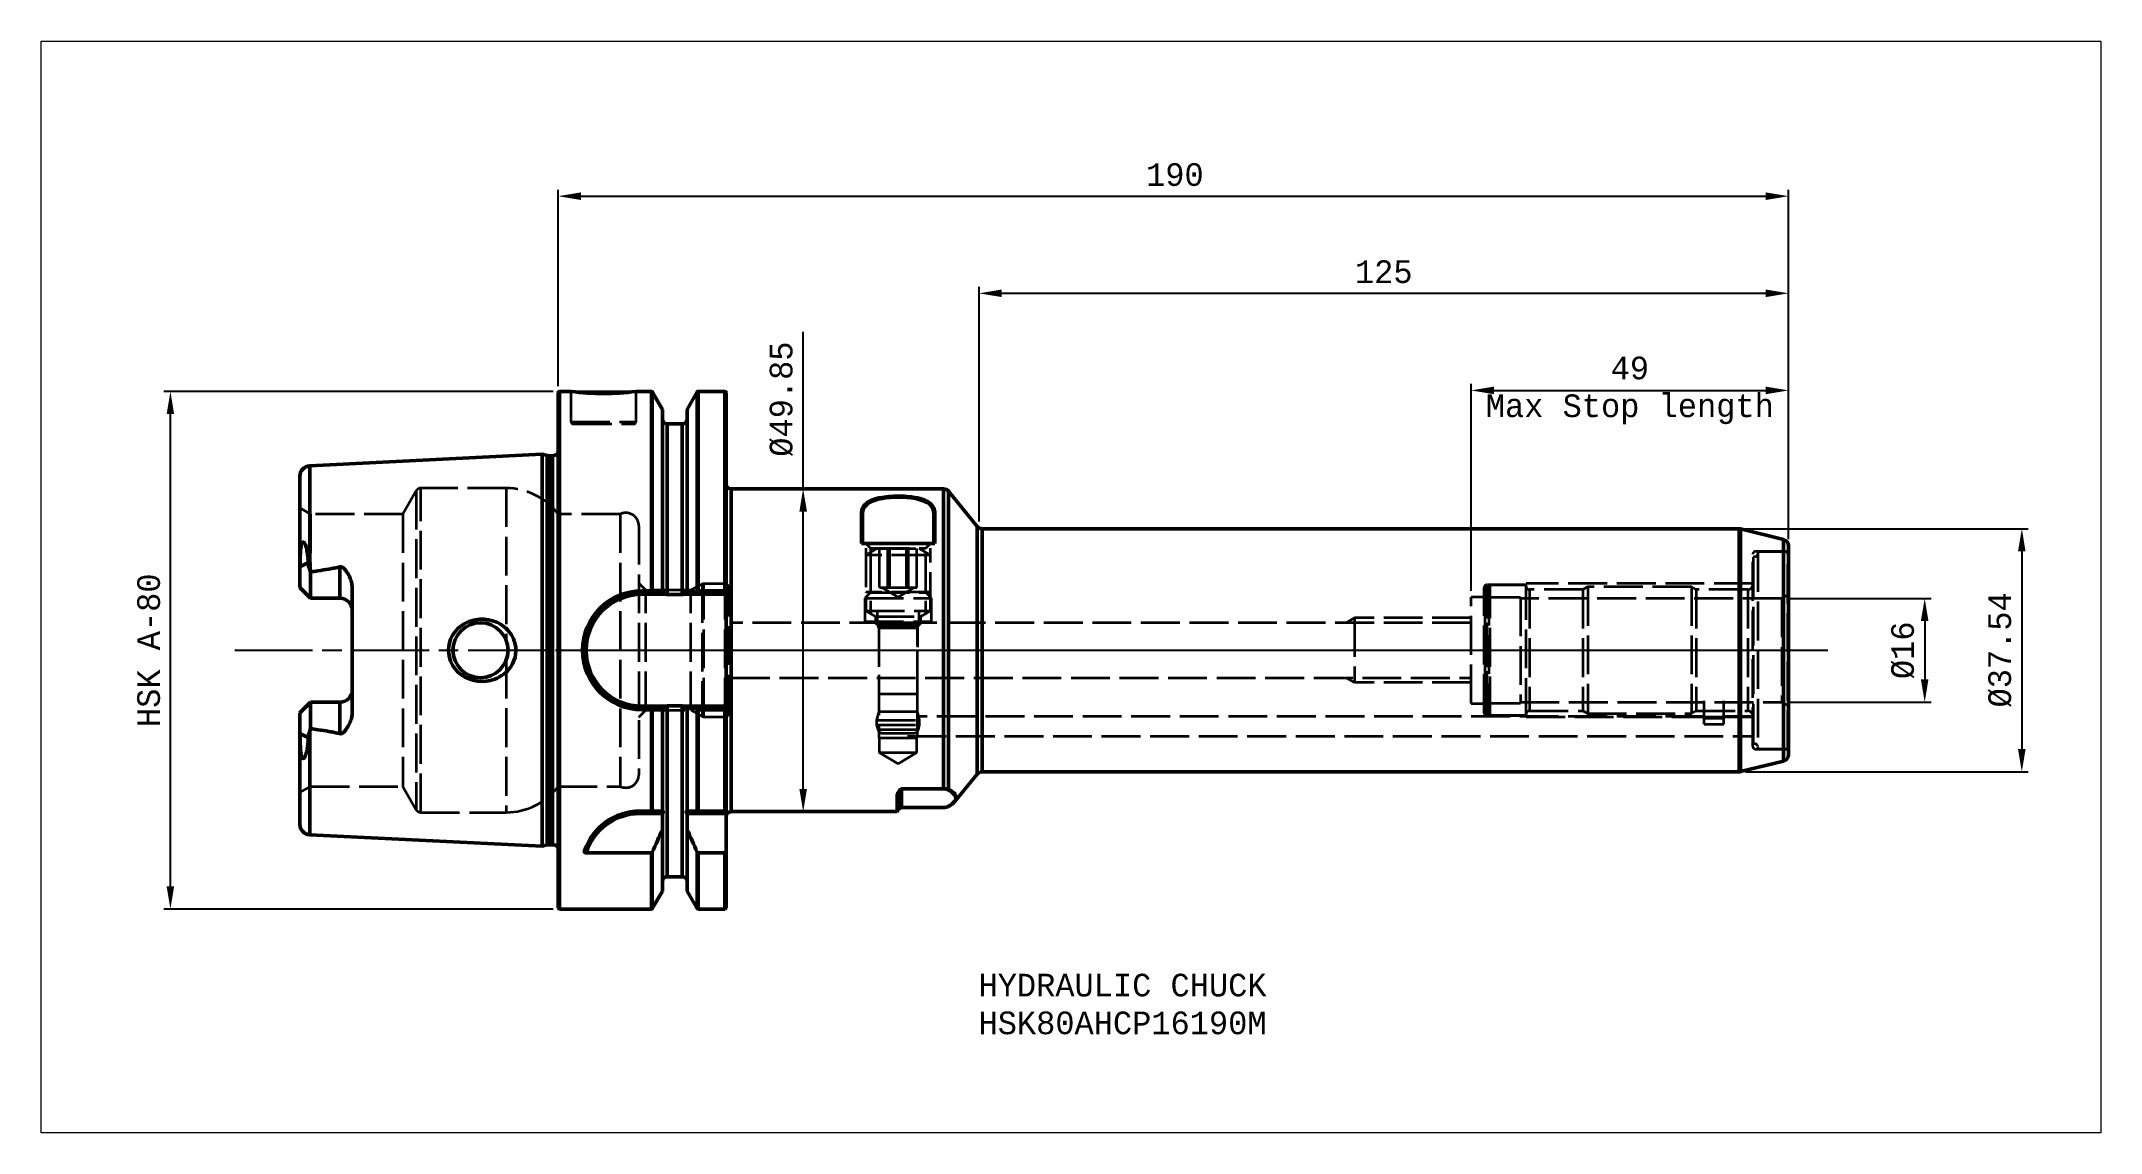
# Model space of a CAD drawing. Extents: x -80 to 238, y -75 to 94.
import ezdxf

# ---------------------------------------------------------------- set-up
doc = ezdxf.new("R2010")
doc.units = 0
doc.linetypes.add('AM_ISO02W050', pattern=[7.5, 6, -1.5])
doc.linetypes.add('AM_ISO08W050', pattern=[18, 12, -1.5, 3, -1.5])
for name, color, linetype, lineweight in [('1', 4, 'Continuous', 50), ('2', 7, 'Continuous', 25), ('3', 1, 'AM_ISO02W050', 35), ('4', 2, 'AM_ISO08W050', 25), ('INFTOTAL', 9, 'Continuous', 18), ('NOCUT', 7, 'Continuous', 25), ('SK1', 4, 'Continuous', 50), ('SK2', 7, 'ByBlock', 25), ('SK3', 1, 'AM_ISO02W050', 35), ('SK4', 2, 'AM_ISO08W050', 25)]:
    doc.layers.add(name, color=color, linetype=linetype, lineweight=lineweight)
doc.layers.add('INFTEXT61', color=5, linetype='Continuous')
doc.styles.get("Standard").update_dxf_attribs({"font": 'monos.ttf'})
doc.dimstyles.new('AM_DIN', dxfattribs={"dimtxt": 3.5, "dimasz": 3.5, "dimexe": 1, "dimexo": 1, "dimgap": 1.5, "dimtad": 1, "dimdsep": 46, "dimtxsty": 'Standard', "dimcen": 0, "dimclrd": 256, "dimclre": 256, "dimclrt": 256, "dimadec": 0, "dimazin": 2, "dimtp": 0.1, "dimtm": 0.1, "dimtfac": 1, "dimtmove": 0, "dimatfit": 3, "dimfxl": 1, "dimlwd": -1, "dimlwe": -1, "dimarcsym": 0})

# ---------------------------------------------------------------- blocks, each defined once
blk = doc.blocks.new('*D0')
at = {"layer": '2', "linetype": 'ByBlock', "transparency": 16777216}
for p, q in [((189.95, 8), (212.04, 8)), ((211.04, 4.5), (211.04, -4.5)), ((189.95, -8), (212.04, -8))]:
    blk.add_line(p, q, dxfattribs=at)
at = {"layer": '2', "transparency": 16777216}
for points in [[(210.45, 4.5), (211.62, 4.5), (211.04, 8)], [(210.45, -4.5), (211.62, -4.5), (211.04, -8)]]:
    blk.add_solid(points, dxfattribs=at)
at = {"layer": 'Defpoints', "color": 0, "transparency": 16777216}
for p in [(188.95, 8), (188.95, -8), (211.04, -8)]:
    blk.add_point(p, dxfattribs=at)
at = {"layer": '2', "transparency": 16777216, "insert": (207.67, 0), "char_height": 3.5, "attachment_point": 5, "rotation": 90}
blk.add_mtext('%%C16', dxfattribs=at)
blk = doc.blocks.new('*D1')
at = {"layer": '2', "linetype": 'ByBlock', "transparency": 16777216}
for p, q in [((183.38, 18.77), (227.04, 18.77)), ((226.04, 15.27), (226.04, -15.27)), ((183.38, -18.77), (227.04, -18.77))]:
    blk.add_line(p, q, dxfattribs=at)
at = {"layer": '2', "transparency": 16777216}
for points in [[(225.45, 15.27), (226.62, 15.27), (226.04, 18.77)], [(225.45, -15.27), (226.62, -15.27), (226.04, -18.77)]]:
    blk.add_solid(points, dxfattribs=at)
at = {"layer": 'Defpoints', "color": 0, "transparency": 16777216}
for p in [(182.38, 18.77), (182.38, -18.77), (226.04, -18.77)]:
    blk.add_point(p, dxfattribs=at)
at = {"layer": '2', "transparency": 16777216, "insert": (222.67, 0.06), "char_height": 3.5, "attachment_point": 5, "rotation": 90}
blk.add_mtext('%%C37.54', dxfattribs=at)
blk = doc.blocks.new('*D2')
at = {"layer": '2', "linetype": 'ByBlock', "transparency": 16777216}
for p, q in [((141, 9.2), (141, 41.13)), ((144.5, 40.13), (186.5, 40.13)), ((190, 17.14), (190, 41.13))]:
    blk.add_line(p, q, dxfattribs=at)
at = {"layer": '2', "transparency": 16777216}
for points in [[(144.5, 40.72), (144.5, 39.55), (141, 40.13)], [(186.5, 40.72), (186.5, 39.55), (190, 40.13)]]:
    blk.add_solid(points, dxfattribs=at)
at = {"layer": 'Defpoints', "color": 0, "transparency": 16777216}
for p in [(190, 40.13), (190, 16.14), (141, 8.2)]:
    blk.add_point(p, dxfattribs=at)
at = {"layer": '2', "transparency": 16777216, "insert": (165.5, 40.13), "char_height": 3.5, "attachment_point": 5}
blk.add_mtext('49\\PMax Stop length', dxfattribs=at)
blk = doc.blocks.new('*D3')
at = {"layer": '2', "linetype": 'ByBlock', "transparency": 16777216}
for p, q in [((0, 40.77), (0, 71.13)), ((3.5, 70.13), (186.5, 70.13)), ((190, 17.14), (190, 71.13))]:
    blk.add_line(p, q, dxfattribs=at)
at = {"layer": '2', "transparency": 16777216}
for points in [[(3.5, 70.72), (3.5, 69.55), (0, 70.13)], [(186.5, 70.72), (186.5, 69.55), (190, 70.13)]]:
    blk.add_solid(points, dxfattribs=at)
at = {"layer": 'Defpoints', "color": 0, "transparency": 16777216}
for p in [(190, 70.13), (0, 39.77), (190, 16.14)]:
    blk.add_point(p, dxfattribs=at)
at = {"layer": '2', "transparency": 16777216, "insert": (95.24, 73.45), "char_height": 3.5, "attachment_point": 5}
blk.add_mtext('190', dxfattribs=at)
blk = doc.blocks.new('*D4')
at = {"layer": 'Defpoints', "color": 0, "transparency": 16777216}
for p in [(-59.89, 39.97), (0.2, 39.97), (0.2, -39.97)]:
    blk.add_point(p, dxfattribs=at)
at = {"layer": 'SK2', "transparency": 16777216}
for p, q in [((-0.8, 39.97), (-60.89, 39.97)), ((-59.89, -36.47), (-59.89, 36.47)), ((-0.8, -39.97), (-60.89, -39.97))]:
    blk.add_line(p, q, dxfattribs=at)
for points in [[(-60.47, 36.47), (-59.31, 36.47), (-59.89, 39.97)], [(-60.47, -36.47), (-59.31, -36.47), (-59.89, -39.97)]]:
    blk.add_solid(points, dxfattribs=at)
at = {"layer": 'SK2', "transparency": 16777216, "insert": (-63.23, 0), "char_height": 3.5, "attachment_point": 5, "rotation": 90}
blk.add_mtext('HSK A-80', dxfattribs=at)
blk = doc.blocks.new('*D5')
at = {"layer": '2', "linetype": 'ByBlock', "transparency": 16777216}
for p, q in [((65, 19.9), (65, 56.13)), ((68.5, 55.13), (186.5, 55.13)), ((190, 17.14), (190, 56.13))]:
    blk.add_line(p, q, dxfattribs=at)
at = {"layer": '2', "transparency": 16777216}
for points in [[(68.5, 55.72), (68.5, 54.55), (65, 55.13)], [(186.5, 55.72), (186.5, 54.55), (190, 55.13)]]:
    blk.add_solid(points, dxfattribs=at)
at = {"layer": 'Defpoints', "color": 0, "transparency": 16777216}
for p in [(190, 55.13), (65, 18.9), (190, 16.14)]:
    blk.add_point(p, dxfattribs=at)
at = {"layer": '2', "transparency": 16777216, "insert": (127.5, 58.45), "char_height": 3.5, "attachment_point": 5}
blk.add_mtext('125', dxfattribs=at)
blk = doc.blocks.new('*D6')
at = {"layer": '2', "transparency": 16777216}
for p, q in [((37.83, 24.93), (37.83, 49.16)), ((57.1, 24.93), (36.83, 24.93)), ((37.83, -21.43), (37.83, 21.43)), ((51.35, -24.93), (36.83, -24.93))]:
    blk.add_line(p, q, dxfattribs=at)
for points in [[(37.25, 21.43), (38.42, 21.43), (37.83, 24.93)], [(37.25, -21.43), (38.42, -21.43), (37.83, -24.93)]]:
    blk.add_solid(points, dxfattribs=at)
at = {"layer": 'Defpoints', "color": 0, "transparency": 16777216}
for p in [(37.83, 24.93), (58.1, 24.93), (52.35, -24.93)]:
    blk.add_point(p, dxfattribs=at)
at = {"layer": '2', "transparency": 16777216, "insert": (34.47, 38.79), "char_height": 3.5, "attachment_point": 5, "rotation": 90}
blk.add_mtext('%%C49.85', dxfattribs=at)

msp = doc.modelspace()

# ---------------------------------------------------------------- linework, layer by layer
at = {"layer": '1'}
for p, q in [((0, 39.77), (0, -39.77)), ((1.992, 39.97), (0.2, 39.97)), ((0.2, 39.97), (0.2, -39.97)), ((14.394, 39.97), (12.022, 39.97)), ((14.394, 39.97), (14.394, 9.18)), ((16.087, 37.188), (14.524, 39.895)), ((14.524, 9.117), (14.524, 39.895)), ((21.476, 39.895), (19.912, 37.188)), ((21.476, 39.895), (21.476, 9.117)), ((25.75, 39.97), (21.606, 39.97)), ((21.606, 9.18), (21.606, 39.97)), ((25.75, 39.97), (25.75, 9.18)), ((25.95, -39.77), (25.95, 39.77)), ((16.087, 9.017), (16.087, 37.188)), ((19.912, 9.017), (19.912, 37.188)), ((19.162, 34.975), (16.837, 34.975)), ((16.837, 34.975), (16.837, 8.605)), ((19.162, 8.605), (19.162, 34.975)), ((59.524, 24.925), (26.7, 24.925)), ((26.7, -24.925), (26.7, 24.925)), ((59.524, -21.403), (59.524, 24.925)), ((64.7, 19.139), (60.3, 24.556)), ((60.3, -21.473), (60.3, 24.556)), ((47, 21.09), (46.85, 21.218)), ((46.85, 16.5), (46.85, 21.218)), ((47, 21.09), (47, 16.5)), ((58, 21.09), (58.15, 21.218)), ((58, 16.5), (58, 21.09)), ((58.15, 21.218), (58.15, 16.5)), ((64.7, -19.139), (64.7, 19.139)), ((58.15, 16.5), (46.85, 16.5)), ((182.379, 18.77), (65.476, 18.77)), ((65.476, 18.77), (65.476, -18.77)), ((182.379, 18.77), (182.379, -18.77)), ((189.239, 17.108), (182.618, 18.741)), ((182.618, -18.741), (182.618, 18.741)), ((189.239, 17.108), (189.239, -17.108)), ((190, -16.137), (190, 16.137)), ((12.95, 8.642), (12.95, 9.18)), ((12.95, 9.18), (14.394, 9.18)), ((12.95, 9.017), (16.087, 9.017)), ((12.95, 8.642), (16.72, 8.642)), ((14.594, 9.017), (14.524, 9.117)), ((16.837, 8.605), (19.162, 8.605)), ((19.28, 8.642), (25.905, 8.642)), ((19.912, 9.017), (25.75, 9.017)), ((21.476, 9.117), (21.406, 9.017)), ((21.606, 9.18), (25.75, 9.18)), ((25.875, 9.143), (25.75, 9.017)), ((25.75, 9.017), (25.905, 8.642)), ((25.95, 9.218), (25.875, 9.143)), ((25.905, 8.642), (25.95, 8.687)), ((3.75, 0.018), (3.95, 0.017)), ((3.75, -0.018), (3.75, 0.017)), ((4.325, 0.017), (3.95, 0.017)), ((3.95, -0.018), (3.95, 0.017)), ((4.325, -0.018), (4.325, 0.017)), ((3.75, -0.018), (3.95, -0.018)), ((4.325, -0.018), (3.95, -0.018)), ((12.95, -9.18), (12.95, -8.642)), ((16.72, -8.642), (12.95, -8.642)), ((16.087, -9.018), (12.95, -9.018)), ((14.394, -9.18), (12.95, -9.18)), ((14.394, -9.18), (14.394, -24.85)), ((14.524, -9.117), (14.594, -9.018)), ((14.524, -24.85), (14.524, -9.117)), ((16.087, -24.85), (16.087, -9.018)), ((16.837, -8.605), (16.837, -34.975)), ((19.162, -8.605), (16.837, -8.605)), ((19.162, -34.975), (19.162, -8.605)), ((25.905, -8.642), (19.28, -8.642)), ((25.75, -9.018), (19.912, -9.018)), ((19.912, -24.85), (19.912, -9.018)), ((21.406, -9.018), (21.476, -9.117)), ((21.476, -9.117), (21.476, -24.85)), ((25.75, -9.18), (21.606, -9.18)), ((21.606, -24.85), (21.606, -9.18)), ((25.905, -8.642), (25.75, -9.018)), ((25.75, -9.018), (25.875, -9.143)), ((25.75, -9.18), (25.75, -24.85)), ((25.875, -9.143), (25.95, -9.217)), ((25.95, -8.687), (25.905, -8.642)), ((65.476, -18.77), (182.379, -18.77)), ((182.618, -18.741), (189.239, -17.108)), ((52.35, -22.22), (52.399, -22.276)), ((52.35, -24.925), (52.35, -22.22)), ((52.399, -22.276), (52.5, -22.178)), ((52.5, -22.178), (52.5, -24.775)), ((52.942, -21.403), (52.938, -21.383)), ((52.938, -21.383), (59.524, -21.383)), ((59.524, -21.403), (52.942, -21.403)), ((53, -21.42), (53, -24.268)), ((60.184, -21.539), (60.3, -21.473)), ((61.267, -23.366), (64.7, -19.139)), ((12.583, -25.225), (12.583, -24.85)), ((12.583, -24.85), (16.087, -24.85)), ((12.583, -25.225), (16.157, -25.225)), ((19.843, -25.225), (25.95, -25.225)), ((19.912, -24.85), (25.95, -24.85)), ((26.7, -24.925), (52.35, -24.925)), ((52.35, -24.925), (52.5, -24.775)), ((52.942, -24.285), (59.524, -24.285)), ((60.3, -24.094), (60.184, -24.149)), ((16.087, -25.666), (16.087, -37.188)), ((19.912, -25.666), (19.912, -37.188)), ((14.394, -31.306), (4.342, -31.306)), ((14.394, -39.97), (14.394, -31.306)), ((14.524, -31.21), (14.524, -39.895)), ((21.476, -39.895), (21.476, -31.21)), ((21.606, -31.306), (21.606, -39.97)), ((25.75, -31.306), (21.606, -31.306)), ((25.75, -39.97), (25.75, -31.306)), ((16.837, -34.975), (19.162, -34.975)), ((14.524, -39.895), (16.087, -37.188)), ((19.912, -37.188), (21.476, -39.895)), ((0.2, -39.97), (14.394, -39.97)), ((21.606, -39.97), (25.75, -39.97))]:
    msp.add_line(p, q, dxfattribs=at)
for centre, radius, start, end in [((0.2, 39.77), 0.2, 90, 180), ((7, 79.606), 39.953, 262.77828, 277.22172), ((14.394, 39.82), 0.15, 30, 90), ((21.606, 39.82), 0.15, 90, 150), ((25.75, 39.77), 0.2, 0, 90), ((16.837, 35.725), 0.75, 180, 270), ((19.162, 35.725), 0.75, 270, 0), ((26.7, 25.675), 0.75, 180, 270), ((48.669, 21.243), 1.819, 130.27593, 180.78036), ((49.035, 20.972), 2.078, 120.93395, 154.05562), ((49.218, 20.683), 2.602, 121.83913, 131.51875), ((49.794, 19.774), 3.678, 112.81848, 121.99621), ((49.95, 19.628), 3.702, 113.4761, 122.39141), ((50.504, 18.141), 5.458, 106.08371, 113.04447), ((50.649, 17.987), 5.486, 106.57904, 113.34434), ((51.226, 15.728), 7.977, 100.98288, 106.26254), ((51.334, 15.649), 7.922, 101.31522, 106.50326), ((52.035, 11.544), 12.239, 94.61695, 100.96747), ((51.991, 12.285), 11.349, 95.94247, 101.23283), ((52.505, 7.037), 16.623, 85.14775, 95.83222), ((52.495, 6.368), 17.435, 84.28576, 94.75533), ((52.951, 11.955), 11.685, 78.80443, 85.28935), ((53.025, 11.89), 11.888, 78.99626, 84.17606), ((53.741, 15.953), 7.61, 73.38973, 78.79116), ((53.697, 15.41), 8.304, 73.84138, 78.9134), ((54.432, 18.209), 5.25, 66.50362, 73.57384), ((54.415, 17.913), 5.7, 67.10345, 73.76855), ((55.121, 19.762), 3.551, 57.41849, 66.71382), ((55.13, 19.628), 3.842, 58.19997, 66.98557), ((55.673, 20.614), 2.536, 47.8335, 57.57063), ((56.04, 21.012), 2.186, 31.2567, 59.33232), ((56.176, 21.119), 1.824, 359.10135, 48.88699), ((59.524, 23.925), 1, 39.0886, 90), ((49.163, 21.09), 2.163, 175.97067, 179.98115), ((48.823, 21.123), 1.821, 155.42383, 176.27663), ((56.368, 21.255), 1.781, 3.72138, 30.06154), ((56.022, 21.217), 2.128, 0.01363, 4.12473), ((65.476, 19.77), 1, 219.0886, 270), ((182.379, 17.77), 1, 76.15, 90), ((189, 16.137), 1, 0, 76.15), ((12.933, -0.003), 9.183, 89.8933, 179.87048), ((12.95, 0.017), 9, 90.00013, 179.99987), ((12.95, 0.017), 8.625, 90, 180), ((14.395, 9.002), 0.178, 72.022, 90.01777), ((14.4, 9.019), 0.16, 56.73098, 71.98746), ((14.412, 9.037), 0.139, 40.63794, 56.70441), ((14.421, 9.045), 0.126, 34.81441, 40.37265), ((16.143, 8.94), 0.0776, 77.98576, 89.63761), ((16.132, 8.885), 0.134, 70.55355, 78.40735), ((16.094, 8.776), 0.249, 64.03479, 70.60707), ((16.003, 8.588), 0.458, 60.0097, 64.14992), ((15.834, 8.293), 0.797, 57.39836, 60.06879), ((15.462, 7.711), 1.488, 55.00479, 57.39476), ((13.312, 4.637), 5.24, 54.03349, 55.03), ((11.146, 1.633), 8.943, 53.48262, 54.10213), ((21.947, 16.184), 9.178, 233.34716, 234.29614), ((18.534, 11.436), 3.331, 234.29809, 236.99168), ((16.865, 8.866), 0.266, 237.01049, 246.26508), ((16.843, 8.816), 0.212, 246.26299, 259.03104), ((16.838, 8.793), 0.188, 259.17158, 269.91961), ((19.162, 8.796), 0.191, 270.13685, 286.58544), ((19.15, 8.835), 0.232, 286.61332, 298.26219), ((19.129, 8.876), 0.278, 298.05753, 302.892), ((17.721, 11.056), 2.874, 302.86392, 304.9498), ((16.589, 12.676), 4.85, 304.94872, 306.16689), ((-96.22, 166.088), 195.274, 306.32432, 306.36818), ((24.306, 2.385), 8.013, 125.54758, 126.2229), ((21.06, 6.943), 2.417, 123.68585, 125.74619), ((20.245, 8.163), 0.949, 120.1459, 123.59228), ((19.949, 8.679), 0.355, 111.72624, 120.58715), ((19.872, 8.869), 0.15, 101.94467, 111.49209), ((19.858, 8.93), 0.0876, 91.02748, 101.33857), ((21.585, 9.04), 0.134, 124.98784, 144.90597), ((21.601, 9.016), 0.163, 103.01492, 124.84112), ((21.606, 9), 0.179, 90.00606, 103.16269), ((25.751, 8.946), 0.234, 70.28676, 90.12831), ((25.759, 8.967), 0.211, 56.37328, 70.37553), ((12.935, 0.006), 9.185, 180.14405, 270.09272), ((12.95, -0.018), 9, 179.99946, 270.00054), ((12.95, -0.018), 8.625, 180, 270), ((14.394, -9), 0.179, 270.00606, 283.16269), ((14.399, -9.016), 0.163, 283.01492, 304.84112), ((14.415, -9.04), 0.134, 304.98784, 324.90597), ((16.142, -8.93), 0.0876, 271.02748, 281.33857), ((16.128, -8.869), 0.15, 281.94467, 291.49209), ((16.051, -8.679), 0.355, 291.72624, 300.58715), ((15.755, -8.163), 0.949, 300.1459, 303.59228), ((14.94, -6.943), 2.417, 303.68585, 305.74619), ((11.694, -2.385), 8.013, 305.54758, 306.2229), ((132.22, -166.088), 195.274, 126.32432, 126.36818), ((19.411, -12.676), 4.85, 124.94872, 126.16689), ((18.279, -11.056), 2.874, 122.86392, 124.9498), ((16.869, -8.874), 0.276, 117.21975, 122.90685), ((16.849, -8.832), 0.229, 106.56149, 117.37932), ((16.838, -8.796), 0.192, 90.14243, 106.58088), ((19.162, -8.789), 0.185, 83.83622, 89.92823), ((19.159, -8.81), 0.205, 66.14502, 83.64973), ((19.135, -8.867), 0.268, 57.04382, 66.28417), ((17.466, -11.436), 3.331, 54.29809, 56.99168), ((14.053, -16.184), 9.178, 53.34716, 54.29614), ((24.854, -1.633), 8.943, 233.48262, 234.10213), ((22.688, -4.637), 5.24, 234.03349, 235.03), ((20.538, -7.711), 1.488, 235.00479, 237.39476), ((20.166, -8.293), 0.797, 237.39836, 240.06879), ((19.997, -8.588), 0.458, 240.0097, 244.14992), ((19.906, -8.776), 0.249, 244.03479, 250.60707), ((19.868, -8.885), 0.134, 250.55355, 258.40735), ((19.857, -8.94), 0.0776, 257.98576, 269.63761), ((21.579, -9.045), 0.126, 214.81441, 220.37265), ((21.588, -9.037), 0.139, 220.63794, 236.70441), ((21.6, -9.019), 0.16, 236.73098, 251.98746), ((21.605, -9.002), 0.178, 252.022, 270.01777), ((25.751, -8.946), 0.233, 269.85436, 293.75967), ((25.761, -8.971), 0.207, 293.94083, 303.71183), ((65.476, -19.77), 1, 90, 140.9114), ((182.379, -17.77), 1, 270, 283.85), ((189, -16.137), 1, 283.85, 0), ((84.304, -43.96), 38.648, 145.22563, 145.77126), ((81.241, -41.826), 34.843, 145.72211, 145.86952), ((74.532, -37.247), 26.721, 145.53978, 145.73335), ((80.694, -41.528), 34.224, 144.01815, 145.46831), ((76.052, -38.262), 28.62, 144.39677, 145.17231), ((94.268, -51.234), 50.982, 144.16128, 144.46181), ((46.227, -44.21), 23.775, 73.44704, 73.59179), ((59.508, -26.955), 5.572, 88.62885, 89.83252), ((59.524, -23.443), 2.04, 88.96083, 90.00133), ((59.53, -23.315), 1.912, 81.47835, 89.06463), ((59.55, -25.036), 3.652, 83.14689, 88.5748), ((59.592, -22.899), 1.492, 75.43431, 81.48812), ((59.689, -22.528), 1.108, 69.43719, 75.46948), ((59.682, -23.877), 2.486, 79.93226, 82.97876), ((59.806, -22.224), 0.782, 61.12481, 69.59961), ((59.798, -23.211), 1.809, 76.54396, 79.86134), ((57.649, -26.153), 5.264, 55.37694, 61.21246), ((59.956, -22.547), 1.127, 73.54417, 76.47436), ((59.803, -23.086), 1.688, 72.88165, 73.77789), ((57.731, -26.089), 5.283, 54.32843, 60.90287), ((58.766, -24.542), 3.304, 49.67694, 55.44964), ((59.083, -24.202), 2.961, 46.78144, 54.27175), ((59.536, -23.644), 2.121, 41.99766, 49.84367), ((59.85, -23.381), 1.837, 37.98837, 46.698), ((60.107, -23.137), 1.357, 31.4442, 42.21033), ((60.365, -22.977), 1.183, 26.05995, 37.90458), ((12.585, -33.853), 9.003, 90.01315, 161.55789), ((12.583, -33.85), 8.625, 90, 162.84649), ((17.499, -25.663), 1.411, 161.92336, 180.13388), ((16.157, -24.892), 0.0423, 60.49741, 89.63713), ((11.172, -23.568), 5.253, 341.61807, 342.03414), ((13.63, -24.359), 2.672, 341.89928, 343.11019), ((16.149, -24.907), 0.0593, 40.39056, 60.56685), ((14.864, -24.731), 1.382, 343.0274, 345.279), ((16.129, -24.924), 0.0853, 27.04987, 40.71792), ((15.332, -24.854), 0.899, 345.29055, 347.48131), ((16.099, -24.94), 0.12, 15.91425, 27.25275), ((15.635, -24.921), 0.588, 347.3798, 351.3032), ((16.049, -24.954), 0.171, 4.67266, 15.92355), ((15.854, -24.953), 0.367, 351.16745, 356.90246), ((15.987, -24.96), 0.234, 356.80373, 4.83745), ((20.005, -24.96), 0.225, 172.01048, 183.38329), ((20.16, -24.952), 0.381, 183.25799, 188.7789), ((19.929, -24.95), 0.149, 157.92947, 171.96943), ((20.419, -24.911), 0.643, 188.85766, 193.94499), ((19.878, -24.929), 0.0941, 139.96095, 157.91603), ((20.842, -24.811), 1.077, 193.7186, 195.58441), ((21.547, -24.611), 1.81, 195.65926, 197.40117), ((19.852, -24.907), 0.0596, 119.58864, 139.75409), ((24.22, -23.768), 4.613, 197.47338, 198.41501), ((19.843, -24.893), 0.043, 90.6904, 119.36729), ((18.495, -25.664), 1.418, 359.90771, 18.03505), ((26.7, -25.675), 0.75, 90, 180), ((48.876, -17.564), 7.868, 297.42527, 298.89555), ((47.678, -15.396), 10.345, 298.89899, 300.5255), ((46.892, -14.045), 11.908, 300.48369, 300.85809), ((59.527, -22.345), 1.94, 269.90653, 278.45635), ((59.6, -22.829), 1.451, 278.43094, 286.08143), ((59.636, -22.892), 1.379, 285.37624, 288.04563), ((59.727, -23.271), 0.991, 286.11422, 293.97203), ((59.711, -23.114), 1.145, 287.89197, 294.95736), ((59.82, -23.491), 0.751, 294.29769, 298.9486), ((57.503, -19.299), 5.541, 298.9346, 304.49285), ((59.856, -23.421), 0.805, 294.79035, 301.11484), ((59.189, -22.32), 2.093, 301.19024, 302.07416), ((57.129, -18.375), 6.539, 299.00655, 300.41162), ((57.915, -19.69), 5.007, 300.27612, 304.54883), ((58.825, -21.227), 3.204, 304.51693, 311.61273), ((58.904, -21.114), 3.273, 304.4232, 310.25664), ((59.631, -22.139), 1.987, 311.72101, 319.97242), ((59.66, -21.997), 2.111, 310.07907, 318.0395), ((60.154, -22.583), 1.3, 320.1272, 329.06557), ((60.233, -22.505), 1.346, 317.82858, 328.74901), ((60.491, -22.905), 0.909, 17.41708, 31.61812), ((60.482, -22.779), 0.919, 329.00931, 343.16694), ((60.692, -22.844), 0.699, 343.31009, 17.5482), ((60.61, -22.731), 0.905, 328.57564, 342.93972), ((60.686, -22.817), 0.824, 10.62798, 25.8565), ((60.805, -22.79), 0.702, 342.87759, 10.242), ((-172.124, 53.215), 204.854, 335.66154, 336.74509), ((215.62, 56.521), 213.046, 203.27574, 204.31763), ((4.271, -31.082), 0.239, 161.18839, 178.39759), ((4.221, -31.08), 0.19, 178.52904, 216.48635), ((4.232, -31.075), 0.201, 215.87557, 230.98638), ((4.28, -31.016), 0.277, 230.93377, 243.09665), ((4.324, -30.93), 0.374, 243.01023, 255.79232), ((4.341, -30.868), 0.438, 255.62005, 270.04787), ((14.394, -31.183), 0.124, 270.36191, 301.28633), ((14.379, -31.157), 0.153, 301.10426, 320.10555), ((14.353, -31.135), 0.187, 319.89044, 332.92353), ((14.336, -31.125), 0.206, 332.74883, 335.69966), ((21.653, -31.131), 0.195, 204.16284, 218.29024), ((21.622, -31.156), 0.155, 218.13463, 239.8172), ((21.607, -31.18), 0.126, 240.1404, 264.3889), ((21.606, -31.189), 0.118, 264.79025, 270.00042), ((25.749, -31.145), 0.161, 270.17776, 290.13194), ((25.74, -31.122), 0.187, 290.52172, 312.99295), ((25.7, -31.08), 0.244, 313.18048, 335.63074), ((25.638, -31.052), 0.312, 335.56397, 0.25502), ((16.837, -35.725), 0.75, 90, 180), ((19.162, -35.725), 0.75, 0, 90), ((0.2, -39.77), 0.2, 180, 270), ((14.394, -39.82), 0.15, 270, 330), ((21.606, -39.82), 0.15, 210, 270), ((25.75, -39.77), 0.2, 270, 0)]:
    msp.add_arc(centre, radius, start, end, dxfattribs=at)
at = {"layer": '3'}
for p, q in [((1.977, 39.97), (1.977, 35.27)), ((12.022, 35.27), (12.022, 39.97)), ((1.977, 35.27), (12.022, 35.27)), ((0.115, 31.171), (0, 31.991)), ((2.277, 34.97), (11.722, 34.97)), ((0.115, -31.171), (0.115, 31.171)), ((0.125, -31.032), (0.125, 31.032)), ((9.578, 21.025), (0, 21.025)), ((9.578, 21.025), (9.578, -21.025)), ((12.45, 19.225), (12.45, -19.225)), ((47.5, 16.5), (48.241, 15.758)), ((56.758, 15.758), (57.5, 16.5)), ((47.5, 15.758), (47.5, 6.066)), ((49.232, 15.7), (47.5, 14.7)), ((57.5, 14.7), (47.5, 14.7)), ((48.241, 15.758), (48.241, 8.941)), ((48.241, 15.758), (56.758, 15.758)), ((48.25, 15.133), (48.25, 5.633)), ((49.232, 15.7), (55.768, 15.7)), ((49.618, 9.7), (49.618, 15.7)), ((50.921, 9.7), (50.921, 15.7)), ((51.197, 9.7), (51.197, 15.7)), ((53.803, 9.7), (53.803, 15.7)), ((54.079, 9.7), (54.079, 15.7)), ((55.382, 9.7), (55.382, 15.7)), ((57.5, 14.7), (55.768, 15.7)), ((56.75, 15.133), (56.75, 5.633)), ((56.758, 8.941), (56.758, 15.758)), ((57.5, 6.066), (57.5, 15.758)), ((184.5, -14.865), (184.5, 14.865)), ((184.545, 14.23), (184.545, -14.23)), ((184.919, 14.464), (184.71, 14.427)), ((189.9, 15.265), (184.9, 15.265)), ((185.25, 15.022), (185.25, -15.022)), ((189.9, 15.222), (185.45, 15.222)), ((190, 15.365), (189.9, 15.265)), ((189.9, -15.265), (189.9, 15.265)), ((190, 15.123), (189.9, 15.222)), ((13.537, 9.263), (12.45, 10.35)), ((22.252, 10.214), (20.5, 9.263)), ((22.252, 10.214), (22.252, -10.214)), ((25.8, 10.275), (22.491, 10.275)), ((22.491, -10.275), (22.491, 10.275)), ((25.8, -10.275), (25.8, 10.275)), ((26.3, -9.775), (26.3, 9.775)), ((49.618, 9.7), (55.382, 9.7)), ((50, 9.7), (52.5, 8.198)), ((52.5, 8.198), (55, 9.7)), ((143, -9.69), (143, 9.69)), ((149.5, 10.09), (143.4, 10.09)), ((143.4, -10.09), (143.4, 10.09)), ((143.75, 9.847), (143.75, -9.848)), ((149.5, 10.048), (143.95, 10.048)), ((143.95, -10.047), (143.95, 10.048)), ((184.5, 10.29), (149.5, 10.29)), ((149.5, -10.29), (149.5, 10.29)), ((158.99, 9.79), (158.25, 9.363)), ((175.01, 9.79), (158.99, 9.79)), ((158.99, 9.79), (158.99, -9.79)), ((175.75, 9.363), (175.01, 9.79)), ((175.01, 9.79), (175.01, -9.79)), ((184.545, 11.423), (184.5, 11.345)), ((20.5, 9.263), (13.537, 9.263)), ((13.537, -9.263), (13.537, 9.263)), ((20.5, -9.263), (20.5, 9.263)), ((48.241, 8.941), (47.35, 8.05)), ((47.35, 8.05), (47.35, 4.45)), ((47.35, 8.05), (57.65, 8.05)), ((57.5, 8.993), (47.5, 8.993)), ((47.5, 8.993), (47.529, 8.941)), ((48.241, 8.941), (56.758, 8.941)), ((57.65, 8.05), (56.758, 8.941)), ((57.5, 8.993), (57.471, 8.941)), ((57.65, 4.45), (57.65, 8.05)), ((143, 8.2), (141, 8.2)), ((141, -8.2), (141, 8.2)), ((143.1, 8.971), (143.1, -8.971)), ((148.6, 8.151), (143.1, 8.151)), ((143.487, 9.252), (143.232, 9.159)), ((143.232, -9.159), (143.232, 9.159)), ((143.487, -9.252), (143.487, 9.252)), ((148.6, 8.151), (148.6, -8.151)), ((188.954, 8.001), (148.6, 8.001)), ((158.25, 9.363), (150, 9.363)), ((150, 9.363), (150, -9.362)), ((158.25, 9.363), (158.25, -9.362)), ((183.7, 9.363), (175.75, 9.363)), ((175.75, 9.363), (175.75, -9.362)), ((183.7, 9.363), (183.7, -9.362)), ((190, 8.605), (188.954, 8.001)), ((188.954, 8.001), (188.954, -8.001)), ((141, 4.25), (26.7, 4.25)), ((47.35, 4.45), (57.65, 4.45)), ((47.5, 6.066), (49, 5.2)), ((47.5, 6.066), (57.5, 6.066)), ((48.75, 4.45), (49.5, 3.7)), ((49, 5.2), (49, 4.2)), ((49, 5.2), (56, 5.2)), ((49, 4.2), (56, 4.2)), ((49.25, 6.118), (49.25, 4.299)), ((49.32, 3.88), (55.68, 3.88)), ((49.495, 3.456), (49.495, -13.55)), ((49.495, 3.456), (55.504, 3.456)), ((49.5, 4.299), (49.5, 0.486)), ((49.5, 3.7), (55.5, 3.7)), ((49.504, 3.7), (49.504, -6.8)), ((55.496, -6.8), (55.496, 3.7)), ((55.5, 4.299), (55.5, 0.486)), ((55.5, 3.7), (56, 4.2)), ((55.504, -13.55), (55.504, 3.456)), ((55.68, 3.88), (56.25, 4.45)), ((55.75, 4.299), (55.75, 6.118)), ((56, 5.2), (57.5, 6.066)), ((56, 4.2), (56, 5.2)), ((123, 5), (121.701, 4.25)), ((123, 5), (123, -5)), ((141, 5), (123, 5)), ((26.7, -4.25), (141, -4.25)), ((123, -5), (121.701, -4.25)), ((141, -5), (123, -5)), ((12.45, -10.35), (13.537, -9.263)), ((13.537, -9.263), (20.5, -9.263)), ((20.5, -9.263), (22.252, -10.214)), ((49.5, -9.45), (49.175, -10.8)), ((49.5, -6.8), (49.5, -9.45)), ((55.5, -6.8), (49.5, -6.8)), ((49.5, -9.45), (55.5, -9.45)), ((55.5, -9.45), (55.5, -6.8)), ((55.825, -10.8), (55.5, -9.45)), ((141, -8.2), (143, -8.2)), ((143.1, -8.151), (148.6, -8.151)), ((143.232, -9.159), (143.487, -9.252)), ((148.6, -8.001), (188.954, -8.001)), ((150, -9.362), (158.25, -9.362)), ((158.25, -9.362), (158.99, -9.79)), ((175.01, -9.79), (175.75, -9.362)), ((175.75, -9.362), (183.7, -9.362)), ((177, -11.413), (177, -7.827)), ((180, -11.413), (180, -7.827)), ((188.954, -8.001), (190, -8.605)), ((22.491, -10.275), (25.8, -10.275)), ((49.175, -10.8), (49.175, -11.5)), ((49.175, -10.8), (55.825, -10.8)), ((49.175, -11.5), (49.355, -12.23)), ((49.175, -11.5), (55.825, -11.5)), ((49.355, -12.23), (55.645, -12.23)), ((177, -10.246), (55.504, -10.246)), ((55.645, -12.23), (55.825, -11.5)), ((55.825, -11.5), (55.825, -10.8)), ((143.4, -10.09), (149.5, -10.09)), ((143.95, -10.047), (149.5, -10.047)), ((149.5, -10.29), (177, -10.29)), ((158.99, -9.79), (175.01, -9.79)), ((177, -10.29), (180, -10.29)), ((180, -10.549), (177, -10.549)), ((177, -11.412), (180, -11.412)), ((177, -11.413), (180, -11.413)), ((184.5, -10.246), (180, -10.246)), ((180, -10.29), (184.5, -10.29)), ((184.5, -11.345), (184.545, -11.422)), ((49.495, -13.55), (55.504, -13.55)), ((49.592, -13.55), (49.592, -15.8)), ((49.592, -15.8), (52.5, -17.547)), ((49.592, -15.8), (55.407, -15.8)), ((50.085, -12.8), (54.915, -12.8)), ((52.5, -17.547), (55.407, -15.8)), ((53.925, -13.246), (184.5, -13.246)), ((55.407, -15.8), (55.407, -13.55)), ((184.71, -14.427), (184.919, -14.464)), ((184.9, -15.265), (189.9, -15.265)), ((185.45, -15.223), (189.9, -15.223)), ((189.9, -15.223), (190, -15.122)), ((189.9, -15.265), (190, -15.365)), ((0, -21.025), (9.578, -21.025)), ((0, -31.991), (0.115, -31.171))]:
    msp.add_line(p, q, dxfattribs=at)
for centre, radius, start, end in [((2.277, 35.27), 0.3, 180, 270), ((11.722, 35.27), 0.3, 270, 0), ((-0.875, 31.032), 1, 331.04392, 7.99996), ((10.45, 19.225), 2, 0, 115.84193), ((184.9, 14.865), 0.4, 90, 180), ((184.745, 14.23), 0.2, 100, 180), ((184.85, 14.858), 0.4, 280, 0), ((185.45, 15.022), 0.2, 90, 180), ((22.491, 9.775), 0.5, 90, 118.5), ((25.8, 9.775), 0.5, 0, 90), ((143.4, 9.69), 0.4, 90, 180), ((143.35, 9.628), 0.4, 290, 0), ((143.95, 9.847), 0.2, 90, 180), ((150, 9.863), 0.5, 180, 270), ((183.7, 10.162), 0.8, 270, 0), ((143.3, 8.971), 0.2, 110, 180), ((48.895, 3.456), 0.6, 0, 45), ((56.104, 3.456), 0.6, 135, 180), ((143.3, -8.971), 0.2, 180, 250), ((143.35, -9.628), 0.4, 0, 70), ((150, -9.862), 0.5, 90, 180), ((183.7, -10.163), 0.8, 0, 90), ((22.491, -9.775), 0.5, 241.5, 270), ((25.8, -9.775), 0.5, 270, 0), ((50.085, -12.048), 0.752, 194.033, 270), ((54.915, -12.048), 0.752, 270, 345.967), ((143.4, -9.69), 0.4, 180, 270), ((143.95, -9.848), 0.2, 180, 270), ((184.9, -14.865), 0.4, 180, 270), ((184.745, -14.23), 0.2, 180, 260), ((184.85, -14.858), 0.4, 0, 80), ((185.45, -15.022), 0.2, 180, 270), ((10.45, -19.225), 2, 244.15807, 0), ((-0.875, -31.032), 1, 352, 28.95607)]:
    msp.add_arc(centre, radius, start, end, dxfattribs=at)
at = {"layer": '4'}
msp.add_line((0, 0), (190, 0), dxfattribs=at)
at = {"layer": 'INFTOTAL'}
for p, q in [((-79.844, 94.076), (238.238, 94.076)), ((-79.844, -74.535), (-79.844, 94.076)), ((238.238, 94.076), (238.238, -74.535)), ((238.238, -74.535), (-79.844, -74.535))]:
    msp.add_line(p, q, dxfattribs=at)
at = {"layer": 'NOCUT'}
for p, q in [((0, 39.77), (0, 0)), ((1.992, 39.97), (0.2, 39.97)), ((14.394, 39.97), (1.992, 39.97)), ((16.087, 37.188), (14.524, 39.895)), ((21.476, 39.895), (19.912, 37.188)), ((25.75, 39.97), (21.606, 39.97)), ((25.95, 25.675), (25.95, 39.77)), ((16.087, 35.725), (16.087, 37.188)), ((19.912, 35.725), (19.912, 37.188)), ((16.837, 34.975), (19.162, 34.975)), ((59.524, 24.925), (26.7, 24.925)), ((64.7, 19.139), (60.3, 24.556)), ((182.379, 18.77), (65.476, 18.77)), ((189.239, 17.108), (182.618, 18.741)), ((190, 0), (190, 16.137)), ((0, 0), (190, 0))]:
    msp.add_line(p, q, dxfattribs=at)
for centre, radius, start, end in [((0.2, 39.77), 0.2, 90, 180), ((14.394, 39.82), 0.15, 30, 90), ((21.606, 39.82), 0.15, 90, 150), ((25.75, 39.77), 0.2, 0, 90), ((16.837, 35.725), 0.75, 180, 270), ((19.162, 35.725), 0.75, 270, 360), ((26.7, 25.675), 0.75, 180, 270), ((59.524, 23.925), 1, 39.0886, 90), ((65.476, 19.77), 1, 219.0886, 270), ((182.379, 17.77), 1, 76.15, 90), ((189, 16.137), 1, 0, 76.15)]:
    msp.add_arc(centre, radius, start, end, dxfattribs=at)
at = {"layer": 'SK1'}
for p, q in [((-2.5, 30.282), (-38.38, 28.484)), ((-1.694, 30.066), (-2.5, 30.282)), ((-2.5, 30.282), (-2.5, -30.282)), ((-1.694, -30.066), (-1.694, 30.066)), ((-0.875, 30.032), (-1.435, 30.032)), ((-1.435, -30.032), (-1.435, 30.032)), ((-0.875, -30.032), (-0.875, 30.032)), ((-39.9, 9.67), (-39.9, 26.886)), ((-38.38, 28.484), (-38.38, 12.434)), ((-38.611, 13.498), (-39.869, 12.926)), ((-33.7, 12.876), (-33.7, 8.02)), ((-38.25, 8.02), (-39.9, 9.67)), ((-38.25, 8.02), (-38.25, 12.109)), ((-33.7, 8.02), (-38.25, 8.02)), ((-31.8, 9.537), (-31.8, -9.537)), ((-39.9, -9.67), (-38.25, -8.02)), ((-38.25, -8.02), (-33.7, -8.02)), ((-38.25, -8.02), (-38.25, -12.109)), ((-33.7, -8.02), (-33.7, -12.876)), ((-39.9, -26.886), (-39.9, -9.67)), ((-38.38, -12.434), (-38.38, -28.484)), ((-39.869, -12.926), (-38.611, -13.498)), ((-38.38, -28.484), (-2.5, -30.282)), ((-2.5, -30.282), (-1.694, -30.066)), ((-1.435, -30.032), (-0.875, -30.032))]:
    msp.add_line(p, q, dxfattribs=at)
msp.add_circle((-12, 0), 4.25, dxfattribs=at)
for centre, radius, start, end in [((-1.435, 31.032), 1, 255, 270), ((-0.875, 31.032), 1, 270, 331.0439), ((-38.3, 26.886), 1.6, 92.86806, 180), ((-34.476, 15.103), 5.31, 169.70679, 172.42788), ((-36.723, 15.51), 3.026, 164.82449, 169.69845), ((-37.954, 15.848), 1.75, 160.61291, 164.92784), ((-38.642, 16.089), 1.021, 154.95475, 160.56071), ((-39.01, 16.267), 0.612, 146.19751, 155.54264), ((-39.235, 16.418), 0.341, 135.42767, 146.2005), ((-39.334, 16.515), 0.203, 122.78831, 135.28882), ((-39.37, 16.578), 0.13, 67.71377, 124.56913), ((-39.403, 16.505), 0.21, 49.50219, 67.03851), ((-39.568, 16.313), 0.464, 38.43064, 49.33718), ((-39.768, 16.155), 0.719, 31.14945, 38.42063), ((-40.343, 15.81), 1.389, 25.18522, 31.0707), ((-41.302, 15.378), 2.44, 17.71874, 24.77399), ((-43.297, 14.713), 4.543, 14.1069, 18.04923), ((-58.018, 13.235), 18.152, 357.77154, 358.41275), ((-49.075, 12.994), 9.206, 358.36717, 359.57723), ((29.765, 12.533), 69.635, 179.28741, 179.67672), ((10.138, 12.811), 50.007, 178.78176, 179.32571), ((-8.78, 13.242), 31.084, 177.0717, 178.83535), ((-22.033, 13.927), 17.813, 175.92813, 177.09353), ((-30.349, 14.545), 9.474, 172.37605, 176.08758), ((-45.339, 14.21), 6.646, 10.31719, 14.02032), ((-49.986, 13.379), 11.367, 4.07815, 10.24531), ((-55.08, 12.97), 16.477, 1.83458, 4.23561), ((-35.882, 13.598), 2.731, 182.10112, 191.32841), ((-34.756, 13.828), 3.88, 191.39719, 197.95173), ((-39.475, 37.848), 25.631, 281.08737, 283.02209), ((-33.598, 12.408), 0.478, 73.1616, 102.27439), ((-33.643, 12.277), 0.617, 63.31511, 72.69673), ((-33.804, 11.978), 0.956, 50.88153, 62.76224), ((-31.679, 11.826), 8.221, 178.99052, 179.97769), ((-26.031, 11.71), 13.87, 177.76191, 178.92362), ((1418.169, -45.131), 1459.189, 177.735352, 177.746234), ((-32.641, 14.49), 6.096, 197.74297, 199.70782), ((-33.684, 14.12), 4.99, 199.75173, 203.78003), ((-50.569, 104.894), 93.599, 277.56302, 278.26975), ((-46.417, 76.568), 64.971, 278.23908, 279.76535), ((-41.551, 48.336), 36.323, 279.75397, 281.1186), ((-34.434, 11.191), 1.965, 41.65753, 51.11038), ((-36.064, 9.75), 4.141, 33.66362, 41.56163), ((-37.011, 9.123), 5.276, 22.63707, 33.63418), ((-36.355, 9.387), 4.569, 11.57677, 22.73815), ((-35.684, 9.525), 3.884, 0.17531, 11.5803), ((-33.7, 6.12), 1.9, 0, 90), ((-11.904, -0.387), 5.173, 107.30074, 142.828), ((-11.759, -0.746), 5.559, 51.88668, 107.62732), ((-11.33, -0.161), 4.834, 19.65202, 51.61544), ((-12.439, 0.005), 4.511, 142.69181, 202.23015), ((-10.988, -0.004), 4.459, 325.39468, 19.22746), ((-12.102, 0.178), 4.888, 202.61388, 234.32143), ((-11.573, 0.39), 5.165, 290.10879, 325.48428), ((-33.7, -6.12), 1.9, 270, 0), ((-11.747, 0.727), 5.541, 234.64942, 290.59978), ((-35.922, -9.503), 4.122, 339.92324, 359.53601), ((-30.914, -11.824), 8.986, 180.03287, 181.38675), ((-24.516, -11.678), 15.385, 181.35314, 182.14156), ((68.097, -8.174), 108.065, 182.16335, 182.31054), ((-56.611, -13.209), 16.745, 1.40679, 2.32221), ((-33.854, -14.093), 4.82, 161.53438, 163.99659), ((-32.487, -14.544), 6.259, 160.30526, 161.58289), ((-33.764, -14.09), 4.904, 156.68923, 160.27359), ((-33.301, -14.283), 5.406, 156.27731, 156.74386), ((-50.569, -104.894), 93.599, 81.73025, 82.43698), ((-46.553, -77.429), 65.842, 80.24475, 81.75082), ((-41.872, -50.081), 38.097, 78.91318, 80.21426), ((-39.848, -39.591), 27.414, 77.04081, 78.84973), ((-34.251, -11.388), 1.697, 306.01468, 316.98106), ((-35.271, -10.42), 3.102, 316.75083, 321.46726), ((-36.486, -9.442), 4.662, 321.37118, 330.745), ((-36.929, -9.165), 5.184, 330.46722, 340.23313), ((-47.848, -12.984), 7.979, 0.41275, 1.33468), ((23.413, -12.593), 63.283, 180.30207, 181.16582), ((-9.051, -13.251), 30.813, 181.17041, 182.96135), ((-23.56, -14.019), 16.283, 182.9011, 184.61777), ((-31.219, -14.639), 8.599, 184.60789, 188.7739), ((-43.553, -14.639), 4.81, 342.27453, 347.19685), ((-46.564, -13.956), 7.897, 347.20402, 351.09206), ((-50.05, -13.385), 11.43, 350.97205, 354.85856), ((-53.341, -13.072), 14.736, 354.79531, 357.45015), ((-55.498, -12.953), 16.896, 357.36963, 358.15153), ((-35.919, -13.594), 2.694, 168.5995, 177.94562), ((-34.997, -13.771), 3.632, 163.89653, 168.73159), ((-33.597, -12.41), 0.477, 257.58208, 294.73638), ((-33.72, -12.118), 0.793, 293.95793, 305.96615), ((-36.606, -15.478), 3.147, 188.63276, 195.70046), ((-38.222, -15.933), 1.468, 195.67505, 202.16039), ((-38.914, -16.212), 0.722, 202.37453, 212.98697), ((-39.223, -16.409), 0.356, 213.45829, 223.784), ((-39.359, -16.547), 0.162, 221.71091, 259.99482), ((-39.37, -16.588), 0.12, 261.83535, 283.01504), ((-39.379, -16.547), 0.162, 282.58369, 304.94524), ((-39.45, -16.439), 0.291, 304.38419, 317.24314), ((-39.663, -16.231), 0.589, 316.44283, 327.35818), ((-40.121, -15.931), 1.136, 327.08513, 334.18901), ((-40.741, -15.617), 1.831, 333.79451, 338.37375), ((-41.786, -15.204), 2.955, 338.38735, 342.28177), ((-38.3, -26.886), 1.6, 180, 267.13194), ((-1.435, -31.032), 1, 90, 105), ((-0.875, -31.032), 1, 28.9561, 90)]:
    msp.add_arc(centre, radius, start, end, dxfattribs=at)
at = {"layer": 'SK3'}
for p, q in [((-21.914, 24.637), (-23.979, 21.025)), ((-21.914, 24.637), (-21.914, -24.637)), ((-8.011, 25.04), (-21.22, 25.04)), ((-21.22, -25.04), (-21.22, 25.04)), ((-8.011, 25.04), (-8.011, 1.467)), ((-38.25, 21.025), (-39.9, 21.978)), ((-23.979, 21.025), (-38.25, 21.025)), ((-38.25, 21.025), (-38.25, 12.109)), ((-23.979, 21.025), (-23.979, -21.025)), ((-8.011, -1.467), (-8.011, -25.04)), ((-38.25, -21.025), (-38.25, -12.109)), ((-39.9, -21.978), (-38.25, -21.025)), ((-38.25, -21.025), (-23.979, -21.025)), ((-23.979, -21.025), (-21.914, -24.637)), ((-21.22, -25.04), (-8.011, -25.04))]:
    msp.add_line(p, q, dxfattribs=at)
for centre, radius, start, end in [((-21.22, 24.24), 0.8, 90, 150.25), ((-8.011, 15.04), 10, 36.76254, 90), ((-8.011, -15.04), 10, 270, 323.23746), ((-21.22, -24.24), 0.8, 209.75, 270)]:
    msp.add_arc(centre, radius, start, end, dxfattribs=at)
at = {"layer": 'SK4'}
msp.add_line((-49.927, 0), (196.22, 0), dxfattribs=at)

# ---------------------------------------------------------------- texts
at = {"layer": 'INFTEXT61', "insert": (64.917, -49.97), "char_height": 3.5, "width": 46.41177, "attachment_point": 1}
msp.add_mtext('HYDRAULIC CHUCK\\PHSK80AHCP16190M', dxfattribs=at)

# ---------------------------------------------------------------- dimensions: what is measured, and where the dimension line sits
at = {"layer": '2'}
for base, p1, picture, middle in [((190, 70.134), (0, 39.77), '*D3', (95.236, 70.134)), ((190, 55.134), (65, 18.904), '*D5', (127.5, 55.134))]:
    dim = msp.add_linear_dim(base=base, p1=p1, p2=(190, 16.137), dimstyle='AM_DIN', override={"dimtmove": 0, "dimarcsym": 1}, dxfattribs=at)
    dim.commit()
    dim.dimension.update_dxf_attribs({"geometry": picture, "text_midpoint": middle, "dimtype": 160})
dim = msp.add_linear_dim(base=(190, 40.134), p1=(141, 8.2), p2=(190, 16.137), text='<>\\XMax Stop length', dimstyle='AM_DIN', override={"dimtmove": 0, "dimarcsym": 1}, dxfattribs=at)
dim.commit()
dim.dimension.update_dxf_attribs({"geometry": '*D2', "text_midpoint": (165.5, 40.134), "dimtype": 160})
dim = msp.add_linear_dim(base=(37.834, 24.925), p1=(52.35, -24.925), p2=(58.099, 24.925), angle=90, text='%%C<>', dimstyle='AM_DIN', dxfattribs=at)
dim.commit()
dim.dimension.update_dxf_attribs({"geometry": '*D6', "text_midpoint": (37.834, 38.792), "dimtype": 160})
for base, p1, p2, override, picture, middle in [((226.038, -18.77), (182.379, 18.77), (182.379, -18.77), {"dimtmove": 0, "dimarcsym": 1}, '*D1', (226.038, 0.06)), ((211.038, -8.001), (188.954, 8.001), (188.954, -8.001), {"dimdec": 2, "dimtmove": 0, "dimarcsym": 1}, '*D0', (211.038, 0))]:
    dim = msp.add_linear_dim(base=base, p1=p1, p2=p2, angle=90, text='%%C<>', dimstyle='AM_DIN', override=override, dxfattribs=at)
    dim.commit()
    dim.dimension.update_dxf_attribs({"geometry": picture, "text_midpoint": middle, "dimtype": 160})
at = {"layer": 'SK2'}
dim = msp.add_linear_dim(base=(-59.888, 39.97), p1=(0.2, -39.97), p2=(0.2, 39.97), angle=90, text='HSK A-80', dimstyle='AM_DIN', dxfattribs=at)
dim.commit()
dim.dimension.update_dxf_attribs({"geometry": '*D4', "text_midpoint": (-59.888, 0), "dimtype": 160})

doc.saveas('drawing.dxf')
